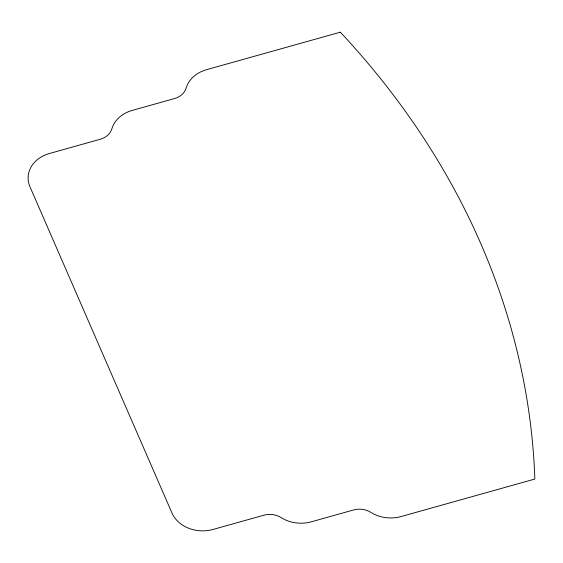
<?xml version="1.0" encoding="UTF-8"?>
<svg xmlns="http://www.w3.org/2000/svg" width="563" height="563" viewBox="0 0 563 563"><rect width="100%" height="100%" fill="white"/><g stroke="black" fill="none" stroke-linecap="round" stroke-linejoin="round"><path stroke-width="0.84" d="M340.341 32.182L206.565 69.678A32.091 26.222 2.1 0 0 186.156 88.06A18.34 14.983 2.1 0 1 174.495 98.56L132.291 110.39A32.091 26.222 2.1 0 0 111.882 128.772A18.34 14.983 2.1 0 1 100.221 139.272L49.389 153.523A32.091 26.222 2.1 0 0 29.987 186.817L172.011 513.104A32.091 26.222 2.1 0 0 213.025 529.466L263.857 515.215A18.34 14.983 2.1 0 1 281.134 517.608A32.091 26.222 2.1 0 0 311.367 521.802L353.571 509.972A18.34 14.983 2.1 0 1 370.841 512.365A32.091 26.222 2.1 0 0 401.074 516.553L534.85 479.057A932.652 762.112 2.1 0 0 340.341 32.182"/></g></svg>
